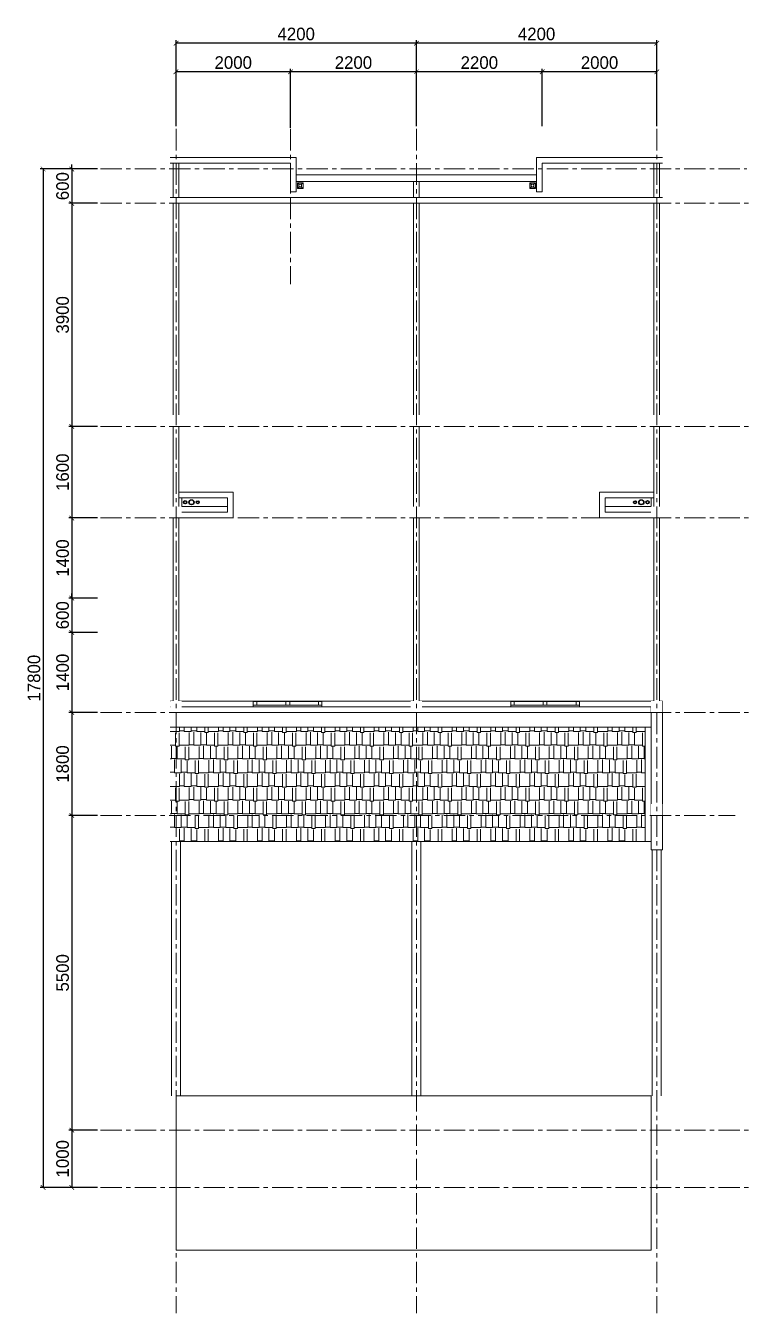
# Model space of a CAD drawing. Header units: inches. Extents: x -315689 to -186947, y -1261464 to -1173043.
# Drawn here: x -199606 to -186947, y -1197788 to -1175284 of the extents above; entities that cross this region are included whole.
import ezdxf

# ---------------------------------------------------------------- set-up
doc = ezdxf.new("R2010")
doc.units = ezdxf.units.IN
doc.header["$LTSCALE"] = 30
doc.header["$MEASUREMENT"] = 0
doc.linetypes.add('CENTER-1', pattern=[10, 6.25, -1.25, 1.25, -1.25])
doc.layers.get('Defpoints').update_dxf_attribs({"color": 140, "lineweight": 0})
for name, color, linetype, lineweight in [('200mm Colum', 1, 'Continuous', 0), ('A-MOULDING 3', 40, 'Continuous', 0), ('A-ROOF', 11, 'Continuous', 0), ('A-WALL', 7, 'Continuous', 0), ('A-WALL-4-20', 252, 'Continuous', 0), ('B-WINDOW 2', 142, 'Continuous', 0), ('E-FIXTURES-KITCHEN', 251, 'Continuous', 0), ('Grid-Line', 1, 'CENTER-1', 5), ('I-LINE-2-FINE', 2, 'Continuous', 0)]:
    doc.layers.add(name, color=color, linetype=linetype, lineweight=lineweight)
doc.layers.add('A-dims', color=7, linetype='Continuous')
doc.styles.add('cordia.shx', font='cordia.shx')
doc.dimstyles.new('ISO 100', dxfattribs={"dimscale": 100, "dimtxt": 2.2, "dimasz": 0.8, "dimexe": 0.5, "dimexo": 0.5, "dimgap": 0.5, "dimtad": 1, "dimdec": 0, "dimzin": 0, "dimdsep": 46, "dimtxsty": 'cordia.shx', "dimblk": 'ARCHTICK', "dimcen": 0.09, "dimclrd": 6, "dimclre": 6, "dimclrt": 256, "dimadec": 0, "dimazin": 0, "dimtfac": 1, "dimtdec": 0, "dimtix": 1, "dimtmove": 2, "dimatfit": 3, "dimfxl": 1, "dimtolj": 1, "dimtzin": 0, "dimarcsym": 0})

# ---------------------------------------------------------------- blocks, each defined once
blk = doc.blocks.new('AR-Hing-Alu-Window-120cm-100-Frame_Flat-A')
at = {"color": 0}
for points in [[(-600, 90), (-540, 90), (-540, 30), (-600, 30)], [(-540, 90), (-30, 90), (-30, 30), (-540, 30)], [(-30, 90), (36, 90), (36, 30), (-30, 30)], [(36, 90), (540, 90), (540, 30), (36, 30)], [(540, 90), (600, 90), (600, 30), (540, 30)]]:
    blk.add_lwpolyline(points, close=True, dxfattribs=at)
blk = doc.blocks.new('AR-Drain-Tiolet-Area_Flat-A')
at = {"color": 0, "ltscale": 800}
for p, q in [((-120, -20), (-95, -45)), ((-95, -95), (-120, -120)), ((-45, -45), (-20, -20)), ((-45, -95), (-20, -120))]:
    blk.add_line(p, q, dxfattribs=at)
for points in [[(-20, -20), (-20, -120), (-120, -120), (-120, -20)], [(-45, -45), (-45, -95), (-95, -95), (-95, -45)]]:
    blk.add_lwpolyline(points, close=True, dxfattribs=at)
blk.add_circle((-70, -70), 25, dxfattribs=at)
blk = doc.blocks.new('200mm Column')
blk.add_point((0, 0))
at = {"color": 1, "linetype": 'ByBlock'}
blk.add_wipeout([(100, -100), (-100, -100), (-100, 100), (100, 100)], dxfattribs=at)
blk = doc.blocks.new('_ArchTick')
at = {"color": 0, "linetype": 'ByBlock', "const_width": 0.15}
blk.add_lwpolyline([(-0.5, -0.5), (0.5, 0.5)], dxfattribs=at)
blk = doc.blocks.new('*D123')
at = {"layer": 'A-dims', "color": 6, "lineweight": -2, "transparency": 16777216}
for p, q in [((-190581, -1177039), (-190581, -1176039)), ((-188581, -1177039), (-188581, -1176039)), ((-188581, -1176089), (-190581, -1176089))]:
    blk.add_line(p, q, dxfattribs=at)
at = {"layer": 'Defpoints', "color": 0, "transparency": 16777216}
for p in [(-190581, -1176089), (-190581, -1177089), (-188581, -1177089)]:
    blk.add_point(p, dxfattribs=at)
at = {"layer": 'A-dims', "color": 6, "lineweight": -2, "transparency": 16777216, "xscale": 80, "yscale": 80, "zscale": 80, "rotation": 180}
blk.add_blockref('_ArchTick', (-190581, -1176089), dxfattribs=at)
at = {"layer": 'A-dims', "color": 6, "lineweight": -2, "transparency": 16777216, "xscale": 80, "yscale": 80, "zscale": 80}
blk.add_blockref('_ArchTick', (-188581, -1176089), dxfattribs=at)
at = {"layer": 'A-dims', "transparency": 16777216, "insert": (-189581, -1175929), "char_height": 220, "attachment_point": 5, "style": 'cordia.shx'}
blk.add_mtext('\\A1;2000', dxfattribs=at)
blk = doc.blocks.new('*D124')
at = {"layer": 'A-dims', "color": 6, "lineweight": -2, "transparency": 16777216}
for p, q in [((-192781, -1177039), (-192781, -1176039)), ((-190581, -1177039), (-190581, -1176039)), ((-190581, -1176089), (-192781, -1176089))]:
    blk.add_line(p, q, dxfattribs=at)
at = {"layer": 'Defpoints', "color": 0, "transparency": 16777216}
for p in [(-192781, -1176089), (-192781, -1177089), (-190581, -1177089)]:
    blk.add_point(p, dxfattribs=at)
at = {"layer": 'A-dims', "color": 6, "lineweight": -2, "transparency": 16777216, "xscale": 80, "yscale": 80, "zscale": 80, "rotation": 180}
blk.add_blockref('_ArchTick', (-192781, -1176089), dxfattribs=at)
at = {"layer": 'A-dims', "color": 6, "lineweight": -2, "transparency": 16777216, "xscale": 80, "yscale": 80, "zscale": 80}
blk.add_blockref('_ArchTick', (-190581, -1176089), dxfattribs=at)
at = {"layer": 'A-dims', "transparency": 16777216, "insert": (-191681, -1175929), "char_height": 220, "attachment_point": 5, "style": 'cordia.shx'}
blk.add_mtext('\\A1;2200', dxfattribs=at)
blk = doc.blocks.new('*D125')
at = {"layer": 'A-dims', "color": 6, "lineweight": -2, "transparency": 16777216}
for p, q in [((-192781, -1177039), (-192781, -1175539)), ((-188581, -1175589), (-192781, -1175589)), ((-188581, -1177039), (-188581, -1175539))]:
    blk.add_line(p, q, dxfattribs=at)
at = {"layer": 'Defpoints', "color": 0, "transparency": 16777216}
for p in [(-192781, -1175589), (-192781, -1177089), (-188581, -1177089)]:
    blk.add_point(p, dxfattribs=at)
at = {"layer": 'A-dims', "color": 6, "lineweight": -2, "transparency": 16777216, "xscale": 80, "yscale": 80, "zscale": 80, "rotation": 180}
blk.add_blockref('_ArchTick', (-192781, -1175589), dxfattribs=at)
at = {"layer": 'A-dims', "color": 6, "lineweight": -2, "transparency": 16777216, "xscale": 80, "yscale": 80, "zscale": 80}
blk.add_blockref('_ArchTick', (-188581, -1175589), dxfattribs=at)
at = {"layer": 'A-dims', "transparency": 16777216, "insert": (-190681, -1175429), "char_height": 220, "attachment_point": 5, "style": 'cordia.shx'}
blk.add_mtext('\\A1;4200', dxfattribs=at)
blk = doc.blocks.new('*D126')
at = {"layer": 'A-dims', "color": 6, "lineweight": -2, "transparency": 16777216}
for p, q in [((-194981, -1177067), (-194981, -1176039)), ((-192781, -1177039), (-192781, -1176039)), ((-192781, -1176089), (-194981, -1176089))]:
    blk.add_line(p, q, dxfattribs=at)
at = {"layer": 'Defpoints', "color": 0, "transparency": 16777216}
for p in [(-194981, -1176089), (-194981, -1177117), (-192781, -1177089)]:
    blk.add_point(p, dxfattribs=at)
at = {"layer": 'A-dims', "color": 6, "lineweight": -2, "transparency": 16777216, "xscale": 80, "yscale": 80, "zscale": 80, "rotation": 180}
blk.add_blockref('_ArchTick', (-194981, -1176089), dxfattribs=at)
at = {"layer": 'A-dims', "color": 6, "lineweight": -2, "transparency": 16777216, "xscale": 80, "yscale": 80, "zscale": 80}
blk.add_blockref('_ArchTick', (-192781, -1176089), dxfattribs=at)
at = {"layer": 'A-dims', "transparency": 16777216, "insert": (-193881, -1175929), "char_height": 220, "attachment_point": 5, "style": 'cordia.shx'}
blk.add_mtext('\\A1;2200', dxfattribs=at)
blk = doc.blocks.new('*D127')
at = {"layer": 'A-dims', "color": 6, "lineweight": -2, "transparency": 16777216}
for p, q in [((-196981, -1177039), (-196981, -1176039)), ((-194981, -1177067), (-194981, -1176039)), ((-194981, -1176089), (-196981, -1176089))]:
    blk.add_line(p, q, dxfattribs=at)
at = {"layer": 'Defpoints', "color": 0, "transparency": 16777216}
for p in [(-196981, -1176089), (-196981, -1177089), (-194981, -1177117)]:
    blk.add_point(p, dxfattribs=at)
at = {"layer": 'A-dims', "color": 6, "lineweight": -2, "transparency": 16777216, "xscale": 80, "yscale": 80, "zscale": 80, "rotation": 180}
blk.add_blockref('_ArchTick', (-196981, -1176089), dxfattribs=at)
at = {"layer": 'A-dims', "color": 6, "lineweight": -2, "transparency": 16777216, "xscale": 80, "yscale": 80, "zscale": 80}
blk.add_blockref('_ArchTick', (-194981, -1176089), dxfattribs=at)
at = {"layer": 'A-dims', "transparency": 16777216, "insert": (-195981, -1175929), "char_height": 220, "attachment_point": 5, "style": 'cordia.shx'}
blk.add_mtext('\\A1;2000', dxfattribs=at)
blk = doc.blocks.new('*D128')
at = {"layer": 'A-dims', "color": 6, "lineweight": -2, "transparency": 16777216}
for p, q in [((-196981, -1177039), (-196981, -1175539)), ((-192781, -1175589), (-196981, -1175589)), ((-192781, -1177039), (-192781, -1175539))]:
    blk.add_line(p, q, dxfattribs=at)
at = {"layer": 'Defpoints', "color": 0, "transparency": 16777216}
for p in [(-196981, -1175589), (-196981, -1177089), (-192781, -1177089)]:
    blk.add_point(p, dxfattribs=at)
at = {"layer": 'A-dims', "color": 6, "lineweight": -2, "transparency": 16777216, "xscale": 80, "yscale": 80, "zscale": 80, "rotation": 180}
blk.add_blockref('_ArchTick', (-196981, -1175589), dxfattribs=at)
at = {"layer": 'A-dims', "color": 6, "lineweight": -2, "transparency": 16777216, "xscale": 80, "yscale": 80, "zscale": 80}
blk.add_blockref('_ArchTick', (-192781, -1175589), dxfattribs=at)
at = {"layer": 'A-dims', "transparency": 16777216, "insert": (-194881, -1175429), "char_height": 220, "attachment_point": 5, "style": 'cordia.shx'}
blk.add_mtext('\\A1;4200', dxfattribs=at)
blk = doc.blocks.new('*D129')
at = {"layer": 'A-dims', "color": 6, "lineweight": -2, "transparency": 16777216}
for p, q in [((-198352, -1177788), (-198852, -1177788)), ((-198802, -1177788), (-198802, -1177708)), ((-198802, -1177788), (-198802, -1178388)), ((-198352, -1178388), (-198852, -1178388)), ((-198802, -1178388), (-198802, -1178468))]:
    blk.add_line(p, q, dxfattribs=at)
at = {"layer": 'Defpoints', "color": 0, "transparency": 16777216}
for p in [(-198302, -1177788), (-198802, -1178388), (-198302, -1178388)]:
    blk.add_point(p, dxfattribs=at)
at = {"layer": 'A-dims', "color": 6, "lineweight": -2, "transparency": 16777216, "xscale": 80, "yscale": 80, "zscale": 80}
for p, rotation in [((-198802, -1177788), 270), ((-198802, -1178388), 90)]:
    blk.add_blockref('_ArchTick', p, dxfattribs=dict(at, rotation=rotation))
at = {"layer": 'A-dims', "transparency": 16777216, "insert": (-198962, -1178088), "char_height": 220, "attachment_point": 5, "rotation": 90, "style": 'cordia.shx'}
blk.add_mtext('\\A1;600', dxfattribs=at)
blk = doc.blocks.new('*D130')
at = {"layer": 'A-dims', "color": 6, "lineweight": -2, "transparency": 16777216}
for p, q in [((-198352, -1178388), (-198852, -1178388)), ((-198802, -1178388), (-198802, -1182288)), ((-198352, -1182288), (-198852, -1182288))]:
    blk.add_line(p, q, dxfattribs=at)
at = {"layer": 'Defpoints', "color": 0, "transparency": 16777216}
for p in [(-198302, -1178388), (-198802, -1182288), (-198302, -1182288)]:
    blk.add_point(p, dxfattribs=at)
at = {"layer": 'A-dims', "color": 6, "lineweight": -2, "transparency": 16777216, "xscale": 80, "yscale": 80, "zscale": 80}
for p, rotation in [((-198802, -1178388), 90), ((-198802, -1182288), 270)]:
    blk.add_blockref('_ArchTick', p, dxfattribs=dict(at, rotation=rotation))
at = {"layer": 'A-dims', "transparency": 16777216, "insert": (-198962, -1180338), "char_height": 220, "attachment_point": 5, "rotation": 90, "style": 'cordia.shx'}
blk.add_mtext('\\A1;3900', dxfattribs=at)
blk = doc.blocks.new('*D131')
at = {"layer": 'A-dims', "color": 6, "lineweight": -2, "transparency": 16777216}
for p, q in [((-198352, -1182288), (-198852, -1182288)), ((-198802, -1182288), (-198802, -1183888)), ((-198352, -1183888), (-198852, -1183888))]:
    blk.add_line(p, q, dxfattribs=at)
at = {"layer": 'Defpoints', "color": 0, "transparency": 16777216}
for p in [(-198302, -1182288), (-198802, -1183888), (-198302, -1183888)]:
    blk.add_point(p, dxfattribs=at)
at = {"layer": 'A-dims', "color": 6, "lineweight": -2, "transparency": 16777216, "xscale": 80, "yscale": 80, "zscale": 80}
for p, rotation in [((-198802, -1182288), 90), ((-198802, -1183888), 270)]:
    blk.add_blockref('_ArchTick', p, dxfattribs=dict(at, rotation=rotation))
at = {"layer": 'A-dims', "transparency": 16777216, "insert": (-198962, -1183088), "char_height": 220, "attachment_point": 5, "rotation": 90, "style": 'cordia.shx'}
blk.add_mtext('\\A1;1600', dxfattribs=at)
blk = doc.blocks.new('*D132')
at = {"layer": 'A-dims', "color": 6, "lineweight": -2, "transparency": 16777216}
for p, q in [((-198352, -1189088), (-198852, -1189088)), ((-198802, -1189088), (-198802, -1194588)), ((-198352, -1194588), (-198852, -1194588))]:
    blk.add_line(p, q, dxfattribs=at)
at = {"layer": 'Defpoints', "color": 0, "transparency": 16777216}
for p in [(-198302, -1189088), (-198802, -1194588), (-198302, -1194588)]:
    blk.add_point(p, dxfattribs=at)
at = {"layer": 'A-dims', "color": 6, "lineweight": -2, "transparency": 16777216, "xscale": 80, "yscale": 80, "zscale": 80}
for p, rotation in [((-198802, -1189088), 90), ((-198802, -1194588), 270)]:
    blk.add_blockref('_ArchTick', p, dxfattribs=dict(at, rotation=rotation))
at = {"layer": 'A-dims', "transparency": 16777216, "insert": (-198962, -1191838), "char_height": 220, "attachment_point": 5, "rotation": 90, "style": 'cordia.shx'}
blk.add_mtext('\\A1;5500', dxfattribs=at)
blk = doc.blocks.new('*D133')
at = {"layer": 'A-dims', "color": 6, "lineweight": -2, "transparency": 16777216}
for p, q in [((-198352, -1194588), (-198852, -1194588)), ((-198802, -1194588), (-198802, -1195588)), ((-198352, -1195588), (-198852, -1195588))]:
    blk.add_line(p, q, dxfattribs=at)
at = {"layer": 'Defpoints', "color": 0, "transparency": 16777216}
for p in [(-198302, -1194588), (-198802, -1195588), (-198302, -1195588)]:
    blk.add_point(p, dxfattribs=at)
at = {"layer": 'A-dims', "color": 6, "lineweight": -2, "transparency": 16777216, "xscale": 80, "yscale": 80, "zscale": 80}
for p, rotation in [((-198802, -1194588), 90), ((-198802, -1195588), 270)]:
    blk.add_blockref('_ArchTick', p, dxfattribs=dict(at, rotation=rotation))
at = {"layer": 'A-dims', "transparency": 16777216, "insert": (-198962, -1195088), "char_height": 220, "attachment_point": 5, "rotation": 90, "style": 'cordia.shx'}
blk.add_mtext('\\A1;1000', dxfattribs=at)
blk = doc.blocks.new('*D134')
at = {"layer": 'A-dims', "color": 6, "lineweight": -2, "transparency": 16777216}
for p, q in [((-198352, -1187288), (-198852, -1187288)), ((-198802, -1187288), (-198802, -1189088)), ((-198352, -1189088), (-198852, -1189088))]:
    blk.add_line(p, q, dxfattribs=at)
at = {"layer": 'Defpoints', "color": 0, "transparency": 16777216}
for p in [(-198302, -1187288), (-198802, -1189088), (-198302, -1189088)]:
    blk.add_point(p, dxfattribs=at)
at = {"layer": 'A-dims', "color": 6, "lineweight": -2, "transparency": 16777216, "xscale": 80, "yscale": 80, "zscale": 80}
for p, rotation in [((-198802, -1187288), 90), ((-198802, -1189088), 270)]:
    blk.add_blockref('_ArchTick', p, dxfattribs=dict(at, rotation=rotation))
at = {"layer": 'A-dims', "transparency": 16777216, "insert": (-198962, -1188188), "char_height": 220, "attachment_point": 5, "rotation": 90, "style": 'cordia.shx'}
blk.add_mtext('\\A1;1800', dxfattribs=at)
blk = doc.blocks.new('*D135')
at = {"layer": 'A-dims', "color": 6, "lineweight": -2, "transparency": 16777216}
for p, q in [((-198352, -1177788), (-199352, -1177788)), ((-199302, -1177788), (-199302, -1195588)), ((-198352, -1195588), (-199352, -1195588))]:
    blk.add_line(p, q, dxfattribs=at)
at = {"layer": 'Defpoints', "color": 0, "transparency": 16777216}
for p in [(-198302, -1177788), (-199302, -1195588), (-198302, -1195588)]:
    blk.add_point(p, dxfattribs=at)
at = {"layer": 'A-dims', "color": 6, "lineweight": -2, "transparency": 16777216, "xscale": 80, "yscale": 80, "zscale": 80}
for p, rotation in [((-199302, -1177788), 90), ((-199302, -1195588), 270)]:
    blk.add_blockref('_ArchTick', p, dxfattribs=dict(at, rotation=rotation))
at = {"layer": 'A-dims', "transparency": 16777216, "insert": (-199462, -1186688), "char_height": 220, "attachment_point": 5, "rotation": 90, "style": 'cordia.shx'}
blk.add_mtext('\\A1;17800', dxfattribs=at)
blk = doc.blocks.new('*D136')
at = {"layer": 'A-dims', "color": 6, "lineweight": -2, "transparency": 16777216}
for p, q in [((-198802, -1185288), (-198802, -1185208)), ((-198352, -1185288), (-198852, -1185288)), ((-198802, -1185288), (-198802, -1185888)), ((-198352, -1185888), (-198852, -1185888)), ((-198802, -1185888), (-198802, -1185968))]:
    blk.add_line(p, q, dxfattribs=at)
at = {"layer": 'Defpoints', "color": 0, "transparency": 16777216}
for p in [(-198302, -1185288), (-198802, -1185888), (-198302, -1185888)]:
    blk.add_point(p, dxfattribs=at)
at = {"layer": 'A-dims', "color": 6, "lineweight": -2, "transparency": 16777216, "xscale": 80, "yscale": 80, "zscale": 80}
for p, rotation in [((-198802, -1185288), 270), ((-198802, -1185888), 90)]:
    blk.add_blockref('_ArchTick', p, dxfattribs=dict(at, rotation=rotation))
at = {"layer": 'A-dims', "transparency": 16777216, "insert": (-198962, -1185588), "char_height": 220, "attachment_point": 5, "rotation": 90, "style": 'cordia.shx'}
blk.add_mtext('\\A1;600', dxfattribs=at)
blk = doc.blocks.new('*D137')
at = {"layer": 'A-dims', "color": 6, "lineweight": -2, "transparency": 16777216}
for p, q in [((-198352, -1185888), (-198852, -1185888)), ((-198802, -1185888), (-198802, -1187288)), ((-198352, -1187288), (-198852, -1187288))]:
    blk.add_line(p, q, dxfattribs=at)
at = {"layer": 'Defpoints', "color": 0, "transparency": 16777216}
for p in [(-198302, -1185888), (-198802, -1187288), (-198302, -1187288)]:
    blk.add_point(p, dxfattribs=at)
at = {"layer": 'A-dims', "color": 6, "lineweight": -2, "transparency": 16777216, "xscale": 80, "yscale": 80, "zscale": 80}
for p, rotation in [((-198802, -1185888), 90), ((-198802, -1187288), 270)]:
    blk.add_blockref('_ArchTick', p, dxfattribs=dict(at, rotation=rotation))
at = {"layer": 'A-dims', "transparency": 16777216, "insert": (-198962, -1186588), "char_height": 220, "attachment_point": 5, "rotation": 90, "style": 'cordia.shx'}
blk.add_mtext('\\A1;1400', dxfattribs=at)
blk = doc.blocks.new('*D138')
at = {"layer": 'A-dims', "color": 6, "lineweight": -2, "transparency": 16777216}
for p, q in [((-198352, -1183888), (-198852, -1183888)), ((-198802, -1183888), (-198802, -1185288)), ((-198352, -1185288), (-198852, -1185288))]:
    blk.add_line(p, q, dxfattribs=at)
at = {"layer": 'Defpoints', "color": 0, "transparency": 16777216}
for p in [(-198302, -1183888), (-198802, -1185288), (-198302, -1185288)]:
    blk.add_point(p, dxfattribs=at)
at = {"layer": 'A-dims', "color": 6, "lineweight": -2, "transparency": 16777216, "xscale": 80, "yscale": 80, "zscale": 80}
for p, rotation in [((-198802, -1183888), 90), ((-198802, -1185288), 270)]:
    blk.add_blockref('_ArchTick', p, dxfattribs=dict(at, rotation=rotation))
at = {"layer": 'A-dims', "transparency": 16777216, "insert": (-198962, -1184588), "char_height": 220, "attachment_point": 5, "rotation": 90, "style": 'cordia.shx'}
blk.add_mtext('\\A1;1400', dxfattribs=at)

msp = doc.modelspace()

# ---------------------------------------------------------------- hatches: boundary and pattern name
at = {"layer": 'A-ROOF', "linetype": 'Continuous'}
h = msp.add_hatch(dxfattribs=at)
h.set_pattern_fill('AR-RSHKE', color=256, scale=20)
h.set_pattern_definition([(0, (-192758.46, -1189540.33), (510, 240), [120, -100, 140, -60, 180, -80]), (0, (-192638.46, -1189530.33), (510, 240), [100, -380, 80, -120]), (0, (-192398.46, -1189555.33), (510, 240), [60, -620]), (90, (-192758.46, -1189540.33), (-170, 240), [230, -730]), (90, (-192638.46, -1189540.33), (-170, 240), [225, -735]), (90, (-192538.46, -1189540.33), (-170, 240), [210, -750]), (90, (-192398.46, -1189555.33), (-170, 240), [230, -730]), (90, (-192338.46, -1189555.33), (-170, 240), [230, -730]), (90, (-192158.46, -1189540.33), (-170, 240), [220, -740])])
h.paths.add_polyline_path([(-197081, -1187542.4), (-197081, -1189540.3), (-188781, -1189540.3), (-188781, -1187542.4)])

# ---------------------------------------------------------------- linework, layer by layer
for centre, radius in [((-196821, -1183612.9), 30), ((-196821, -1183612.9), 25), ((-196711, -1183612.9), 45), ((-196711, -1183612.9), 40), ((-196601, -1183612.9), 25), ((-196601, -1183612.9), 20), ((-188961, -1183612.9), 25), ((-188961, -1183612.9), 20), ((-188851, -1183612.9), 45), ((-188851, -1183612.9), 40), ((-188741, -1183612.9), 30), ((-188741, -1183612.9), 25)]:
    msp.add_circle(centre, radius)
at = {"layer": 'A-MOULDING 3'}
for p, q in [((-197081, -1187542.4), (-188681, -1187542.4)), ((-188781, -1189540.3), (-197081, -1189540.3)), ((-188681, -1189540.3), (-188781, -1189540.3))]:
    msp.add_line(p, q, dxfattribs=at)
msp.add_lwpolyline([(-188781, -1189540.3), (-188781, -1187542.4)], dxfattribs=at)
at = {"layer": 'A-WALL'}
for points in [[(-197081, -1177587.9), (-194881, -1177587.9), (-194881, -1178187.9), (-194981, -1178187.9), (-194981, -1177687.9), (-197081, -1177687.9)], [(-188481, -1177687.9), (-190581, -1177687.9), (-190581, -1178187.9), (-190681, -1178187.9), (-190681, -1177587.9), (-188481, -1177587.9)], [(-194881, -1177887.9), (-190681, -1177887.9)], [(-190681, -1178007.9), (-194881, -1178007.9)], [(-197081, -1178287.9), (-188481, -1178287.9)], [(-197081, -1187087.9), (-197031, -1187087.9), (-197031, -1178387.9), (-196981, -1178387.9), (-196931, -1178387.9), (-196931, -1187087.9), (-195631, -1187087.9), (-195631, -1187187.9), (-197081, -1187187.9)], [(-188481, -1178387.9), (-197081, -1178387.9)], [(-188481, -1188887.9), (-188481, -1189687.9), (-188681, -1189687.9), (-188681, -1187187.9), (-189931, -1187187.9), (-189931, -1187087.9), (-188631, -1187087.9), (-188631, -1178387.9)], [(-188531, -1178387.9), (-188531, -1187087.9), (-188481, -1187087.9), (-188481, -1188887.9)]]:
    msp.add_lwpolyline(points, dxfattribs=at)
msp.add_lwpolyline([(-192831, -1178387.9), (-192831, -1187087.9), (-194431, -1187087.9), (-194431, -1187187.9), (-191131, -1187187.9), (-191131, -1187087.9), (-192731, -1187087.9), (-192731, -1178387.9)], close=True, dxfattribs=at)
at = {"layer": 'A-WALL-4-20'}
for points in [[(-197061, -1193987.9), (-197061, -1189540.3)], [(-196901, -1193987.9), (-196901, -1189540.3)], [(-192861, -1189540.3), (-192861, -1193987.9)], [(-192701, -1193987.9), (-192701, -1189540.3)], [(-188661, -1189687.9), (-188661, -1193987.9)], [(-188501, -1193987.9), (-188501, -1189687.9)]]:
    msp.add_lwpolyline(points, dxfattribs=at)
at = {"layer": 'E-FIXTURES-KITCHEN'}
for points in [[(-197031, -1177687.9), (-196931, -1177687.9), (-196931, -1178287.9), (-197031, -1178287.9)], [(-188631, -1177687.9), (-188531, -1177687.9), (-188531, -1178287.9), (-188631, -1178287.9)], [(-192831, -1178007.9), (-192731, -1178007.9), (-192731, -1178287.9), (-192831, -1178287.9)], [(-196931, -1183787.9), (-196931, -1183887.9), (-195981, -1183887.9), (-195981, -1183437.9), (-196931, -1183437.9), (-196931, -1183537.9), (-196081, -1183537.9), (-196081, -1183787.9)], [(-188631, -1183787.9), (-188631, -1183887.9), (-189581, -1183887.9), (-189581, -1183437.9), (-188631, -1183437.9), (-188631, -1183537.9), (-189481, -1183537.9), (-189481, -1183787.9)], [(-195631, -1187187.9), (-194431, -1187187.9), (-194431, -1187087.9), (-195631, -1187087.9)], [(-189931, -1187187.9), (-191131, -1187187.9), (-191131, -1187087.9), (-189931, -1187087.9)]]:
    msp.add_lwpolyline(points, close=True, dxfattribs=at)
for points in [[(-196881, -1183687.9), (-196881, -1183537.9)], [(-196881, -1183687.9), (-196081, -1183687.9)], [(-188681, -1183687.9), (-189481, -1183687.9)], [(-188681, -1183687.9), (-188681, -1183537.9)], [(-197081, -1187287.9), (-188681, -1187287.9)]]:
    msp.add_lwpolyline(points, dxfattribs=at)
at = {"layer": 'Grid-Line', "ltscale": 2}
for p, q in [((-194981, -1177088.6), (-194981, -1179799.6)), ((-198301.9, -1177787.9), (-187004.4, -1177787.9)), ((-198301.9, -1178387.9), (-186947.5, -1178387.9)), ((-198301.9, -1194587.9), (-186947.5, -1194587.9)), ((-198301.9, -1195587.9), (-186947.5, -1195587.9))]:
    msp.add_line(p, q, dxfattribs=at)
at = {"layer": 'I-LINE-2-FINE', "color": 2}
msp.add_line((-188681, -1196387.9), (-188681, -1193987.9), dxfattribs=at)
at = {"layer": 'I-LINE-2-FINE'}
msp.add_lwpolyline([(-188681, -1196687.9), (-196981, -1196687.9), (-196981, -1193987.9), (-188681, -1193987.9)], close=True, dxfattribs=at)

# ---------------------------------------------------------------- block references
at = {"layer": 'B-WINDOW 2'}
msp.add_blockref('AR-Hing-Alu-Window-120cm-100-Frame_Flat-A', (-195031, -1187187.9), dxfattribs=at)
at = {"layer": 'B-WINDOW 2', "xscale": -1}
msp.add_blockref('AR-Hing-Alu-Window-120cm-100-Frame_Flat-A', (-190531, -1187187.9), dxfattribs=at)
at = {"layer": 'E-FIXTURES-KITCHEN', "rotation": 90}
msp.add_blockref('AR-Drain-Tiolet-Area_Flat-A', (-194881, -1178007.9), dxfattribs=at)
at = {"layer": 'E-FIXTURES-KITCHEN', "xscale": -1, "rotation": 270}
msp.add_blockref('AR-Drain-Tiolet-Area_Flat-A', (-190681, -1178007.9), dxfattribs=at)

# ---------------------------------------------------------------- dimensions: what is measured, and where the dimension line sits
at = {"layer": 'A-dims'}
for base, p1, p2, angle, picture, middle in [((-196981, -1175588.6), (-192781, -1177088.6), (-196981, -1177088.6), 180, '*D128', (-194881, -1175428.6)), ((-192781, -1175588.6), (-188581, -1177088.6), (-192781, -1177088.6), 180, '*D125', (-190681, -1175428.6)), ((-196981, -1176088.6), (-194981, -1177117.5), (-196981, -1177088.6), 180, '*D127', (-195981, -1175928.6)), ((-194981, -1176088.6), (-192781, -1177088.6), (-194981, -1177117.5), 180, '*D126', (-193881, -1175928.6)), ((-192781, -1176088.6), (-190581, -1177088.6), (-192781, -1177088.6), 180, '*D124', (-191681, -1175928.6)), ((-190581, -1176088.6), (-188581, -1177088.6), (-190581, -1177088.6), 180, '*D123', (-189581, -1175928.6)), ((-199301.9, -1195587.9), (-198301.9, -1177787.9), (-198301.9, -1195587.9), 90, '*D135', (-199461.9, -1186687.9)), ((-198801.9, -1178387.9), (-198301.9, -1177787.9), (-198301.9, -1178387.9), 90, '*D129', (-198961.9, -1178087.9)), ((-198801.9, -1182287.9), (-198301.9, -1178387.9), (-198301.9, -1182287.9), 90, '*D130', (-198961.9, -1180337.9)), ((-198801.9, -1183887.9), (-198301.9, -1182287.9), (-198301.9, -1183887.9), 90, '*D131', (-198961.9, -1183087.9)), ((-198801.9, -1185287.9), (-198301.9, -1183887.9), (-198301.9, -1185287.9), 90, '*D138', (-198961.9, -1184587.9)), ((-198801.9, -1185887.9), (-198301.9, -1185287.9), (-198301.9, -1185887.9), 90, '*D136', (-198961.9, -1185587.9)), ((-198801.9, -1187287.9), (-198301.9, -1185887.9), (-198301.9, -1187287.9), 90, '*D137', (-198961.9, -1186587.9)), ((-198801.9, -1189087.9), (-198301.9, -1187287.9), (-198301.9, -1189087.9), 90, '*D134', (-198961.9, -1188187.9)), ((-198801.9, -1194587.9), (-198301.9, -1189087.9), (-198301.9, -1194587.9), 90, '*D132', (-198961.9, -1191837.9)), ((-198801.9, -1195587.9), (-198301.9, -1194587.9), (-198301.9, -1195587.9), 90, '*D133', (-198961.9, -1195087.9))]:
    dim = msp.add_linear_dim(base=base, p1=p1, p2=p2, angle=angle, dimstyle='ISO 100', dxfattribs=at)
    dim.commit()
    dim.dimension.update_dxf_attribs({"geometry": picture, "text_midpoint": middle})

# ---------------------------------------------------------------- next in the draw order: block references
at = {"layer": '200mm Colum', "xscale": -1}
for p in [(-196981, -1182187.9), (-192781, -1182187.9), (-188581, -1182187.9), (-196981, -1183787.9), (-192781, -1183787.9), (-188581, -1183787.9), (-196981, -1187187.9), (-192781, -1187187.9), (-188581, -1187187.9), (-188581, -1188987.9)]:
    msp.add_blockref('200mm Column', p, dxfattribs=at)

# ---------------------------------------------------------------- next in the draw order: linework, layer by layer
at = {"layer": 'Grid-Line', "ltscale": 2}
for p, q in [((-196981, -1177088.6), (-196981, -1197787.9)), ((-192781, -1177088.6), (-192781, -1197787.9)), ((-188581, -1177088.6), (-188581, -1197787.9)), ((-198301.9, -1182287.9), (-186947.5, -1182287.9)), ((-198301.9, -1183887.9), (-186947.5, -1183887.9)), ((-198301.9, -1187287.9), (-186947.5, -1187287.9)), ((-198301.9, -1189087.9), (-187213.2, -1189087.9))]:
    msp.add_line(p, q, dxfattribs=at)

doc.saveas('drawing.dxf')
